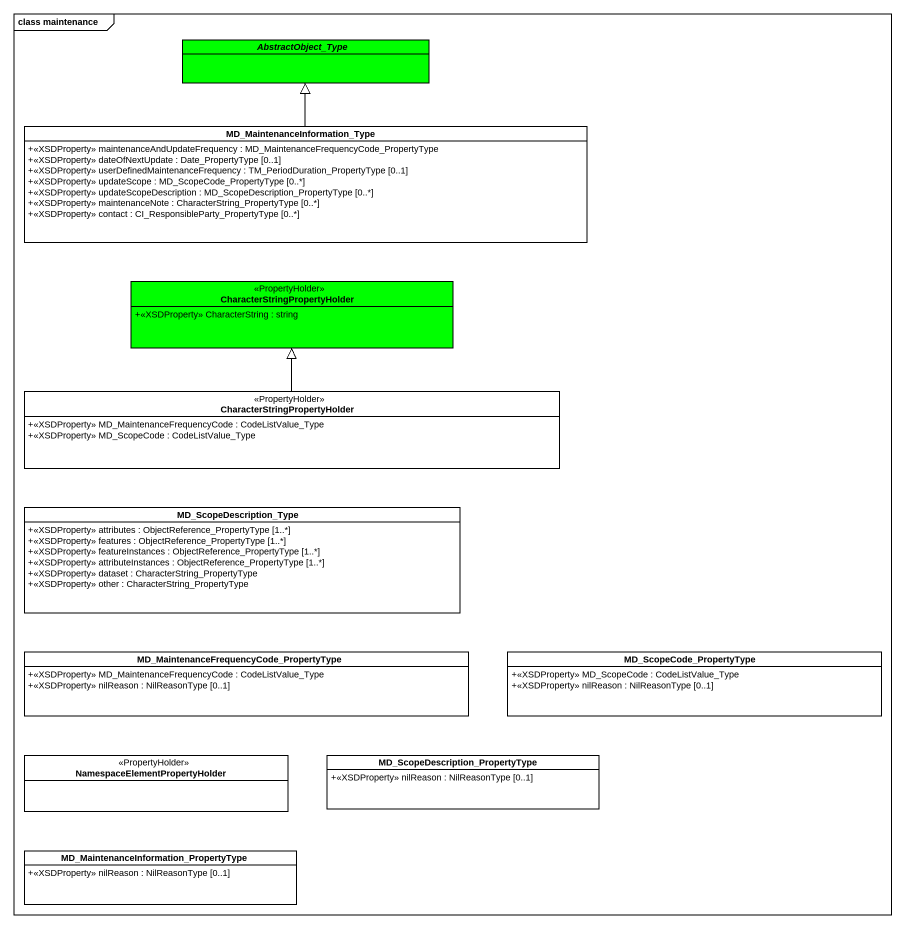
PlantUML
@startuml
mainframe class maintenance
hide circle
hide empty members
skinparam classAttributeIconSize 0
abstract class AbstractObject_Type #00FF00
class "MD_MaintenanceInformation_Type" as MD_MaintenanceInformation {
  +<<XSDProperty>> maintenanceAndUpdateFrequency : MD_MaintenanceFrequencyCode_PropertyType
  +<<XSDProperty>> dateOfNextUpdate : Date_PropertyType [0..1]
  +<<XSDProperty>> userDefinedMaintenanceFrequency : TM_PeriodDuration_PropertyType [0..1]
  +<<XSDProperty>> updateScope : MD_ScopeCode_PropertyType [0..*]
  +<<XSDProperty>> updateScopeDescription : MD_ScopeDescription_PropertyType [0..*]
  +<<XSDProperty>> maintenanceNote : CharacterString_PropertyType [0..*]
  +<<XSDProperty>> contact : CI_ResponsibleParty_PropertyType [0..*]
}
class "CharacterStringPropertyHolder" as CharacterStringPropertyHolde <<PropertyHolder>> #00FF00 {
  +<<XSDProperty>> CharacterString : string
}
class "CharacterStringPropertyHolder" as CharacterStringPropertyHolde_2 <<PropertyHolder>> {
  +<<XSDProperty>> MD_MaintenanceFrequencyCode : CodeListValue_Type
  +<<XSDProperty>> MD_ScopeCode : CodeListValue_Type
}
class MD_ScopeDescription_Type {
  +<<XSDProperty>> attributes : ObjectReference_PropertyType [1..*]
  +<<XSDProperty>> features : ObjectReference_PropertyType [1..*]
  +<<XSDProperty>> featureInstances : ObjectReference_PropertyType [1..*]
  +<<XSDProperty>> attributeInstances : ObjectReference_PropertyType [1..*]
  +<<XSDProperty>> dataset : CharacterString_PropertyType
  +<<XSDProperty>> other : CharacterString_PropertyType
}
class "MD_MaintenanceFrequencyCode_PropertyType" as MD_MaintenanceFrequencyCode {
  +<<XSDProperty>> MD_MaintenanceFrequencyCode : CodeListValue_Type
  +<<XSDProperty>> nilReason : NilReasonType [0..1]
}
class MD_ScopeCode_PropertyType {
  +<<XSDProperty>> MD_ScopeCode : CodeListValue_Type
  +<<XSDProperty>> nilReason : NilReasonType [0..1]
}
class "NamespaceElementPropertyHolder" as NamespaceElementPropertyHold <<PropertyHolder>>
class "MD_ScopeDescription_PropertyType" as MD_ScopeDescription {
  +<<XSDProperty>> nilReason : NilReasonType [0..1]
}
class "MD_MaintenanceInformation_PropertyType" as MD_MaintenanceInformation_2 {
  +<<XSDProperty>> nilReason : NilReasonType [0..1]
}
MD_MaintenanceInformation -up-|> AbstractObject_Type
CharacterStringPropertyHolde_2 -up-|> CharacterStringPropertyHolde
@enduml
